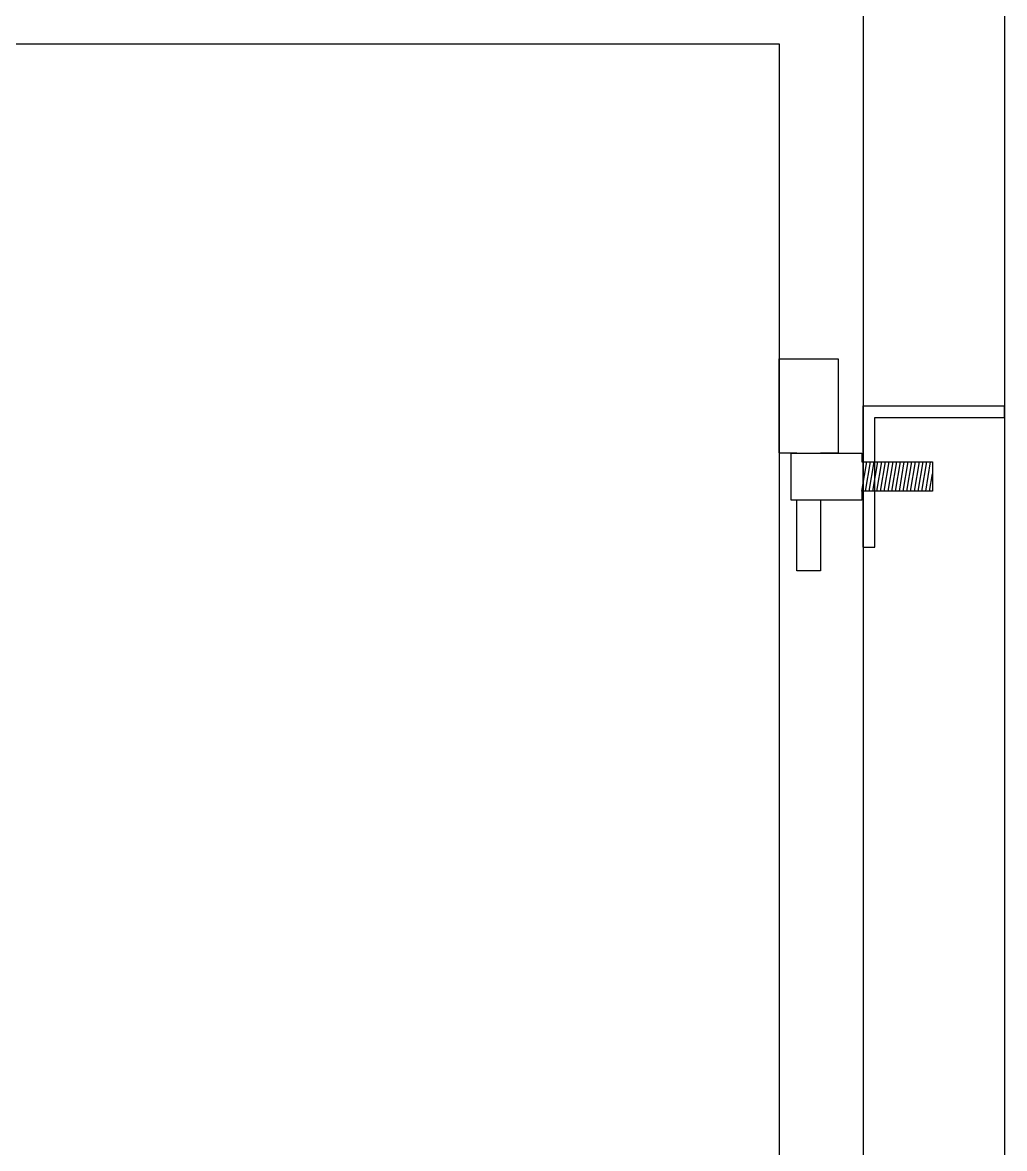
# Model space of a CAD drawing. Header units: millimetres. Extents: x 0 to 840, y -1485 to 297.
# Drawn here: x 202.19 to 228.65, y -1291.5 to -1261.15 of the extents above; entities that cross this region are included whole.
import ezdxf

# ---------------------------------------------------------------- set-up
doc = ezdxf.new("R2010")
doc.units = ezdxf.units.MM

# ---------------------------------------------------------------- blocks, each defined once
blk = doc.blocks.new('A$C226410BD')
at = {"color": 3}
for p, q in [((2.26, 0.638), (2.26, 4.448)), ((2.26, 4.448), (6.07, 4.448)), ((6.07, 4.13), (6.07, 4.448)), ((2.577, 0.638), (2.577, 4.13)), ((2.577, 4.13), (6.07, 4.13)), ((2.26, 0.638), (2.577, 0.638))]:
    blk.add_line(p, q, dxfattribs=at)
for p, q in [((2.223, 2.145), (2.357, 2.94)), ((2.324, 2.145), (2.458, 2.94)), ((2.425, 2.145), (2.56, 2.94)), ((2.527, 2.145), (2.661, 2.94)), ((2.628, 2.145), (2.763, 2.94)), ((2.73, 2.145), (2.864, 2.94)), ((2.831, 2.145), (2.965, 2.94)), ((2.932, 2.145), (3.067, 2.94)), ((3.034, 2.145), (3.168, 2.94)), ((3.135, 2.145), (3.27, 2.94)), ((3.237, 2.145), (3.371, 2.94)), ((3.338, 2.145), (3.473, 2.94)), ((3.44, 2.145), (3.574, 2.94)), ((3.541, 2.145), (3.675, 2.94)), ((3.642, 2.145), (3.777, 2.94)), ((3.744, 2.145), (3.878, 2.94)), ((3.845, 2.145), (3.98, 2.94)), ((3.947, 2.145), (4.081, 2.94)), ((4.048, 2.145), (4.128, 2.615))]:
    blk.add_line(p, q)
at = {"color": 4}
for points in [[(0, 3.182), (0, 5.715), (1.587, 5.715), (1.587, 3.175), (1.111, 3.175)], [(0.476, 3.175), (0, 3.175)], [(2.223, 1.905), (0.318, 1.905), (0.318, 3.175), (2.223, 3.175), (2.223, 2.94), (4.128, 2.94), (4.128, 2.145), (2.223, 2.145), (2.223, 1.905)], [(1.111, 1.905), (1.111, 0), (0.476, 0), (0.476, 1.905)]]:
    blk.add_lwpolyline(points, dxfattribs=at)

msp = doc.modelspace()

# ---------------------------------------------------------------- linework, layer by layer
at = {"color": 5}
for points in [[(148.6457, -1226.7301), (228.6457, -1226.7301), (228.6457, -1426.7301), (148.6457, -1426.7301)], [(152.4557, -1230.5401), (224.8357, -1230.5401), (224.8357, -1422.9201), (152.4557, -1422.9201)]]:
    msp.add_lwpolyline(points, close=True, dxfattribs=at)
msp.add_lwpolyline([(154.7156, -1261.7301), (222.5758, -1261.7301), (222.5758, -1401.7301), (154.7156, -1401.7301)], close=True)

# ---------------------------------------------------------------- block references
msp.add_blockref('A$C226410BD', (222.5759, -1275.9347))

doc.saveas('drawing.dxf')
